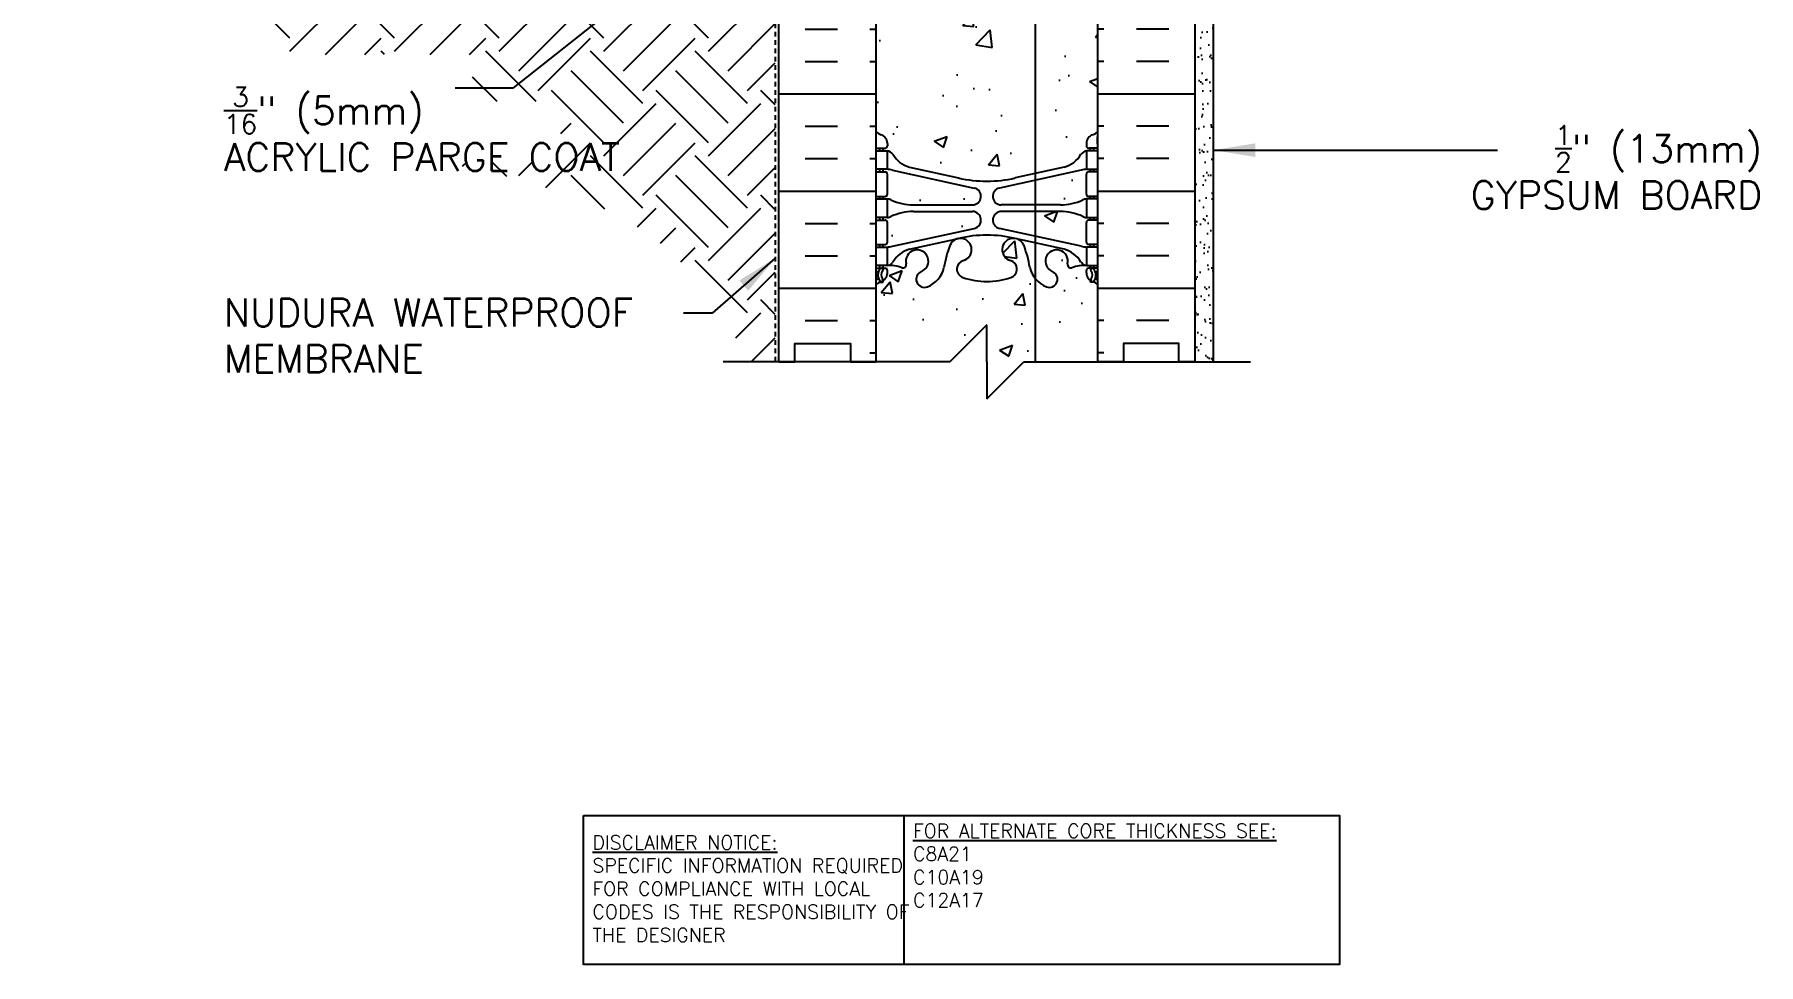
# Model space of a CAD drawing. Header units: inches. Extents: x 25.9 to 73.5, y -15 to 56.3.
# Drawn here: x 25.94 to 72.53, y -15.02 to 10.1 of the extents above; entities that cross this region are included whole.
import ezdxf

# ---------------------------------------------------------------- set-up
doc = ezdxf.new("R2010")
doc.units = ezdxf.units.IN
doc.header["$LTSCALE"] = 0.5
doc.header["$MEASUREMENT"] = 0
doc.linetypes.add('DASHED2', pattern=[0.375, 0.25, -0.125])
for name, color, linetype in [('HATCH', 12, 'Continuous'), ('line25', 2, 'Continuous'), ('LINE3', 3, 'Continuous'), ('LINE50', 5, 'Continuous'), ('LINE9', 9, 'Continuous'), ('TEXT', 4, 'Continuous'), ('Web_Edge', 9, 'Continuous')]:
    doc.layers.add(name, color=color, linetype=linetype)
doc.styles.add('DIM', font='romans.shx', dxfattribs={"width": 0.7})
doc.styles.add('ROMANS', font='romans.shx', dxfattribs={"height": 1.125})
doc.styles.get("Standard").update_dxf_attribs({"font": 'romans.shx', "height": 1.125})
doc.dimstyles.new('ext_12', dxfattribs={"dimscale": 12, "dimtxt": 0.09375, "dimasz": 0.09375, "dimexe": 0.09375, "dimexo": 0.0625, "dimgap": 0.0625, "dimtad": 1, "dimdec": 1, "dimzin": 3, "dimdsep": 46, "dimlunit": 4, "dimtxsty": 'DIM', "dimcen": 0.09, "dimdle": 0.09375, "dimclrt": 4, "dimadec": 0, "dimazin": 0, "dimtfac": 1, "dimtdec": 1, "dimtmove": 2, "dimatfit": 3, "dimfxl": 1, "dimfrac": 2, "dimtolj": 1, "dimtzin": 0, "dimarcsym": 0})

msp = doc.modelspace()

# ---------------------------------------------------------------- hatches: boundary and pattern name
at = {"layer": 'HATCH'}
h = msp.add_hatch(dxfattribs=at)
h.set_pattern_fill('AR-CONC', color=256, scale=0.5)
h.paths.add_polyline_path([(52.978, 14.165), (52.444, 14.282, 0.057795), (51.676, 14.371, 0.057795), (50.908, 14.282), (49.586, 13.991, 0.196323), (49.137, 13.645, -0.188973), (48.981, 13.55), (48.876, 13.55), (48.876, 13.48), (48.924, 13.48, -0.414214), (48.986, 13.418), (48.986, 13.35, -0.317837), (48.819, 13.115, 0.082415), (48.676, 13.036), (48.676, 7.473, 0.082415), (48.819, 7.394, -0.317837), (48.986, 7.158), (48.986, 7.09, -0.414214), (48.924, 7.028), (48.876, 7.028), (48.876, 6.958), (48.981, 6.958, -0.188973), (49.137, 6.863, 0.196323), (49.586, 6.517), (50.908, 6.226, 0.057795), (51.676, 6.137, 0.057795), (52.444, 6.226), (52.978, 6.344)])
h.paths.add_polyline_path([(54.676, 13.036, 0.082415), (54.533, 13.115, -0.317837), (54.366, 13.35), (54.366, 13.418, -0.414214), (54.428, 13.48), (54.476, 13.48), (54.476, 13.55), (54.371, 13.55, -0.188973), (54.215, 13.645, 0.196323), (53.766, 13.991), (52.978, 14.165), (52.978, 6.344), (53.766, 6.517, 0.196323), (54.215, 6.863, -0.188973), (54.371, 6.958), (54.476, 6.958), (54.476, 7.028), (54.428, 7.028, -0.414214), (54.366, 7.09), (54.366, 7.158, -0.317837), (54.533, 7.394, 0.082415), (54.676, 7.473)])
h.paths.add_polyline_path([(52.978, 32.165), (52.444, 32.282, 0.057795), (51.676, 32.371, 0.057795), (50.908, 32.282), (50.207, 32.128), (50.207, 24.381), (50.908, 24.226, 0.057795), (51.676, 24.137, 0.057795), (52.444, 24.226), (52.978, 24.344), (52.978, 25.129), (51.801, 25.129), (51.301, 25.629), (51.301, 26.754), (51.801, 27.254), (52.978, 27.254)])
h.paths.add_polyline_path([(54.676, 31.036, 0.082415), (54.533, 31.115, -0.317837), (54.366, 31.35), (54.366, 31.418, -0.414214), (54.428, 31.48), (54.476, 31.48), (54.476, 31.55), (54.371, 31.55, -0.188973), (54.215, 31.645, 0.196323), (53.766, 31.991), (52.978, 32.165), (52.978, 27.254), (54.676, 27.254)])
h.paths.add_polyline_path([(54.215, 24.863, -0.188973), (54.371, 24.958), (54.476, 24.958), (54.476, 25.028), (54.428, 25.028, -0.414214), (54.366, 25.09), (54.366, 25.129), (52.978, 25.129), (52.978, 24.344), (53.766, 24.517, 0.196323)])
h.paths.add_polyline_path([(50.207, 50.128), (49.586, 49.991, 0.196323), (49.137, 49.645, -0.188973), (48.981, 49.55), (48.876, 49.55), (48.876, 49.48), (48.924, 49.48, -0.414214), (48.986, 49.418), (48.986, 49.35, -0.317837), (48.819, 49.115, 0.082415), (48.676, 49.036), (48.676, 43.473, 0.082415), (48.819, 43.394, -0.317837), (48.986, 43.158), (48.986, 43.09, -0.414214), (48.924, 43.028), (48.876, 43.028), (48.876, 42.958), (48.981, 42.958, -0.188973), (49.137, 42.863, 0.196323), (49.586, 42.517), (50.207, 42.381)])
h.paths.add_polyline_path([(51.676, 50.371, 0.057795), (50.908, 50.282), (50.207, 50.128), (50.207, 42.381), (50.908, 42.226, 0.057795), (51.676, 42.137)])
h.paths.add_polyline_path([(54.676, 49.036, 0.082415), (54.533, 49.115, -0.317837), (54.366, 49.35), (54.366, 49.418, -0.414214), (54.428, 49.48), (54.476, 49.48), (54.476, 49.55), (54.371, 49.55, -0.188973), (54.215, 49.645, 0.196323), (53.766, 49.991), (52.444, 50.282, 0.057795), (51.676, 50.371), (51.676, 42.137, 0.057795), (52.444, 42.226), (53.766, 42.517, 0.196323), (54.215, 42.863, -0.188973), (54.371, 42.958), (54.476, 42.958), (54.476, 43.028), (54.428, 43.028, -0.414214), (54.366, 43.09), (54.366, 43.158, -0.317837), (54.533, 43.394, 0.082415), (54.676, 43.473)])
h.paths.add_polyline_path([(51.676, 55.254), (51.676, 56.254), (50.676, 55.254), (48.676, 55.254), (48.676, 53.165, 0.064398), (48.786, 53.099), (48.876, 53.099), (48.876, 53.057, -0.249069), (48.986, 52.85), (48.986, 52.783, -0.414214), (48.924, 52.72), (48.876, 52.72), (48.876, 52.65), (48.981, 52.65, 0.10046), (49.375, 52.707, -0.601435), (49.494, 52.603, 2.182095), (49.904, 52.816, -1), (50.068, 53.224, -0.24438), (50.516, 52.703, 0.053157), (50.682, 52.089, 1.553132), (51.04, 52.514, -0.735593), (51.027, 52.972, -0.082755), (51.676, 53.08), (51.676, 54.254)])
h.paths.add_polyline_path([(51.145, 52.22, -1), (50.77, 52.22, -1)], flags=16)
h.paths.add_polyline_path([(54.676, 55.254), (52.676, 55.254), (51.676, 54.254), (51.676, 53.08, -0.082755), (52.325, 52.972, -0.735593), (52.312, 52.514, 1.553132), (52.67, 52.089, 0.053157), (52.836, 52.703, -0.24438), (53.284, 53.224, -1), (53.448, 52.816, 2.182095), (53.858, 52.603, -0.601435), (53.977, 52.707, 0.10046), (54.371, 52.65), (54.476, 52.65), (54.476, 52.72), (54.428, 52.72, -0.414214), (54.366, 52.783), (54.366, 52.85, -0.249069), (54.476, 53.057), (54.476, 53.099), (54.566, 53.099, 0.064398), (54.676, 53.165)])
h = msp.add_hatch(dxfattribs=at)
h.set_pattern_fill('INSUL', color=256, scale=7, style=0)
h.set_pattern_definition([(0, (-2877.4856, -395.7554), (0, 2.625), []), (0, (-2877.4856, -394.8804), (0, 2.625), [0.875, -0.875]), (0, (-2877.4856, -394.0054), (0, 2.625), [0.875, -0.875])])
h.paths.add_polyline_path([(46.051, 1.254), (46.488, 1.254), (46.488, 1.754), (47.988, 1.754), (47.988, 1.254), (48.676, 1.254), (48.676, 19.254), (47.988, 19.254), (47.988, 19.754), (46.488, 19.754), (46.488, 19.254), (46.051, 19.254)])
h = msp.add_hatch(dxfattribs=at)
h.set_pattern_fill('INSUL', color=256, scale=7, style=0)
h.set_pattern_definition([(180, (2980.8376, -395.7554), (0, 2.625), []), (180, (2980.8376, -394.8804), (0, 2.625), [0.875, -0.875]), (180, (2980.8376, -394.0054), (0, 2.625), [0.875, -0.875])])
h.paths.add_polyline_path([(57.301, 1.254), (56.863, 1.254), (56.863, 1.754), (55.363, 1.754), (55.363, 1.254), (54.676, 1.254), (54.676, 19.254), (55.363, 19.254), (55.363, 19.754), (56.863, 19.754), (56.863, 19.254), (57.301, 19.254)])
h = msp.add_hatch(dxfattribs=at)
h.set_pattern_fill('AR-SAND', color=256, scale=0.25, style=0)
h.paths.add_polyline_path([(57.801, 18.754), (57.301, 18.754), (57.301, 1.254), (57.801, 1.254)])
h = msp.add_hatch(dxfattribs=at)
h.set_pattern_fill('EARTH', color=256, scale=8, angle=45, style=0)
h.set_pattern_definition([(45, (-53.785, -96.0661), (2e-16, 2.828427), [2, -2]), (45, (-54.3154, -95.5358), (2e-16, 2.828427), [2, -2]), (45, (-54.8457, -95.0055), (2e-16, 2.828427), [2, -2]), (135, (-54.8457, -94.652), (-2.828427, 4e-16), [2, -2]), (135, (-54.3154, -94.1216), (-2.828427, 4e-16), [2, -2]), (135, (-53.785, -93.5913), (-2.828427, 4e-16), [2, -2])])
edge = h.paths.add_edge_path()
edge.add_spline(control_points=[(36.933, 6.663), (39.952, 6.028), (42.594, 5.202), (44.132, 3.107), (44.52, 2.495)], knot_values=[15.477298, 15.477298, 15.477298, 15.477298, 21.162657, 23.307813, 23.307813, 23.307813, 23.307813], degree=3, periodic=0)
edge.add_line((44.52, 2.495), (45.301, 1.254))
edge.add_line((45.301, 1.254), (45.957, 1.254))
edge.add_line((45.957, 1.254), (45.957, 10.813))
edge.add_line((45.957, 10.813), (45.863, 10.813))
edge.add_line((45.863, 10.813), (45.863, 16.254))
edge.add_line((45.863, 16.254), (25.942, 15.906))
edge.add_spline(control_points=[(25.942, 15.906), (27.06, 15.244), (29.335, 13.896), (31.555, 11.647), (32.552, 10.081), (32.845, 9.558)], knot_values=[0, 0, 0, 0, 3.887421, 7.907558, 9.371794, 9.371794, 9.371794, 9.371794], degree=3, periodic=0)
edge.add_line((32.845, 9.558), (37.779, 9.558))
edge.add_line((37.779, 9.558), (37.779, 8.289))
edge.add_line((37.779, 8.289), (40.162, 8.289))
edge.add_line((40.162, 8.289), (40.162, 6.663))
edge.add_line((40.162, 6.663), (36.933, 6.663))
h = msp.add_hatch(dxfattribs=at)
h.set_pattern_fill('AR-CONC', color=256, scale=0.5, style=0)
h.paths.add_polyline_path([(52.978, 6.162), (52.978, 5.498), (53.661, 5.498, 0.097844), (54.267, 5.63, -0.134256), (54.379, 5.658), (54.476, 5.658), (54.476, 5.728), (54.428, 5.728, -0.414214), (54.366, 5.79), (54.366, 6.325, -0.414214), (54.428, 6.388), (54.476, 6.388), (54.476, 6.458), (54.371, 6.458, 0.036537), (54.227, 6.434)])
h.paths.add_polyline_path([(53.661, 5.318), (52.978, 5.318), (52.978, 4.654), (54.227, 4.382, 0.036537), (54.371, 4.358), (54.476, 4.358), (54.476, 4.428), (54.428, 4.428, -0.414214), (54.366, 4.49), (54.366, 5.025, -0.414214), (54.428, 5.088), (54.476, 5.088), (54.476, 5.158), (54.379, 5.158, -0.134256), (54.267, 5.186, 0.097844)])
h.paths.add_polyline_path([(52.065, 5.318, 0.897292), (52.016, 4.863), (52.978, 4.654), (52.978, 5.318)])
h.paths.add_polyline_path([(52.016, 5.953, 0.897292), (52.065, 5.498), (52.978, 5.498), (52.978, 6.162)])
h.paths.add_polyline_path([(49.125, 6.434, 0.036537), (48.981, 6.458), (48.876, 6.458), (48.876, 6.388), (48.924, 6.388, -0.414214), (48.986, 6.325), (48.986, 5.79, -0.414214), (48.924, 5.728), (48.876, 5.728), (48.876, 5.658), (48.973, 5.658, -0.134256), (49.085, 5.63, 0.097844), (49.691, 5.498), (51.287, 5.498, 0.897292), (51.336, 5.953)])
h.paths.add_polyline_path([(51.336, 4.863, 0.897292), (51.287, 5.318), (49.691, 5.318, 0.097844), (49.085, 5.186, -0.134256), (48.973, 5.158), (48.876, 5.158), (48.876, 5.088), (48.924, 5.088, -0.414214), (48.986, 5.025), (48.986, 4.49, -0.414214), (48.924, 4.428), (48.876, 4.428), (48.876, 4.358), (48.981, 4.358, 0.036537), (49.125, 4.382)])
h = msp.add_hatch(dxfattribs=at)
h.set_pattern_fill('AR-CONC', color=256, scale=0.5, style=0)
h.paths.add_polyline_path([(51.676, 2.254), (51.676, 1.254), (51.676, 0.254), (52.676, 1.254), (52.978, 1.254), (52.978, 3.512, -0.110434), (52.836, 3.805, 0.053157), (52.67, 4.419, 0.223253), (52.47, 4.584), (52.45, 4.588, 0.955472), (52.312, 3.995, -0.735593), (52.325, 3.537, -0.082755), (51.676, 3.429, -0.082755), (51.027, 3.537, -0.735593), (51.04, 3.995, 0.955472), (50.902, 4.588), (50.882, 4.584, 0.223253), (50.682, 4.419, 0.053157), (50.516, 3.805, -0.24438), (50.068, 3.284, -1), (49.904, 3.693, 2.182095), (49.494, 3.906, -0.601435), (49.375, 3.801, 0.10046), (48.981, 3.858), (48.876, 3.858), (48.876, 3.788), (48.924, 3.788, -0.414214), (48.986, 3.725), (48.986, 3.658, -0.249069), (48.876, 3.451), (48.876, 3.409), (48.786, 3.409, 0.064398), (48.676, 3.343), (48.676, 1.254), (50.676, 1.254)])
h.paths.add_polyline_path([(52.978, 1.254), (54.676, 1.254), (54.676, 3.343, 0.064398), (54.566, 3.409), (54.476, 3.409), (54.476, 3.451, -0.249069), (54.366, 3.658), (54.366, 3.725, -0.414214), (54.428, 3.788), (54.476, 3.788), (54.476, 3.858), (54.371, 3.858, 0.10046), (53.977, 3.801, -0.601435), (53.858, 3.906, 2.182095), (53.448, 3.693, -1), (53.284, 3.284, -0.130426), (52.978, 3.512)])

# ---------------------------------------------------------------- linework, layer by layer
at = {"layer": 'line25'}
for p, q in [((48.676, 19.254), (48.676, 1.254)), ((54.676, 1.254), (54.676, 13.629))]:
    msp.add_line(p, q, dxfattribs=at)
at = {"layer": 'LINE3'}
msp.add_line((52.978, 25.129), (52.978, 1.254), dxfattribs=at)
at = {"layer": 'LINE50'}
for p, q in [((46.051, 1.254), (46.051, 19.254)), ((57.301, 1.254), (57.301, 19.254))]:
    msp.add_line(p, q, dxfattribs=at)
for points in [[(46.051, 1.254), (46.488, 1.254), (46.488, 1.754), (47.988, 1.754), (47.988, 1.254), (48.676, 1.254)], [(57.301, 1.254), (56.863, 1.254), (56.863, 1.754), (55.363, 1.754), (55.363, 1.254), (54.676, 1.254)]]:
    msp.add_lwpolyline(points, dxfattribs=at)
at = {"layer": 'LINE9'}
for p, q in [((57.801, 1.254), (57.801, 18.754)), ((51.676, 2.254), (50.676, 1.254)), ((51.676, 1.254), (51.676, 2.254)), ((50.676, 1.254), (44.551, 1.254)), ((51.676, 1.254), (51.676, 0.254)), ((51.676, 0.254), (52.676, 1.254)), ((52.676, 1.254), (58.801, 1.254))]:
    msp.add_line(p, q, dxfattribs=at)
at = {"layer": 'LINE9', "linetype": 'DASHED2'}
msp.add_line((45.957, 11.295), (45.957, 1.254), dxfattribs=at)
at = {"layer": 'TEXT'}
msp.add_lwpolyline([(40.773, -11), (49.428, -11), (49.428, -15.025), (40.773, -15.025)], close=True, dxfattribs=at)
msp.add_lwpolyline([(49.428, -11), (61.202, -11), (61.202, -15.025), (49.428, -15.025)], dxfattribs=at)
at = {"layer": 'Web_Edge'}
for p, q in [((48.676, 7.028), (48.924, 7.028)), ((48.686, 7.148), (48.686, 7.334)), ((48.786, 6.958), (48.786, 7.028)), ((48.876, 6.958), (48.876, 7.028)), ((48.986, 7.158), (48.986, 7.09)), ((54.366, 7.158), (54.366, 7.09)), ((54.676, 7.028), (54.428, 7.028)), ((54.476, 6.958), (54.476, 7.028)), ((54.566, 6.958), (54.566, 7.028)), ((54.666, 7.148), (54.666, 7.334)), ((48.676, 6.388), (48.924, 6.388)), ((48.786, 6.388), (48.786, 6.458)), ((48.876, 6.388), (48.876, 6.458)), ((48.986, 5.79), (48.986, 6.325)), ((49.125, 6.434), (51.336, 5.953)), ((49.586, 6.517), (50.908, 6.226)), ((54.227, 6.434), (52.016, 5.953)), ((53.766, 6.517), (52.444, 6.226)), ((54.366, 5.79), (54.366, 6.325)), ((54.676, 6.388), (54.428, 6.388)), ((54.476, 6.388), (54.476, 6.458)), ((54.566, 6.388), (54.566, 6.458)), ((48.676, 5.728), (48.924, 5.728)), ((48.786, 5.658), (48.786, 5.728)), ((48.876, 5.658), (48.876, 5.728)), ((54.676, 5.728), (54.428, 5.728)), ((54.476, 5.658), (54.476, 5.728)), ((54.566, 5.658), (54.566, 5.728)), ((48.786, 5.088), (48.786, 5.158)), ((48.876, 5.088), (48.876, 5.158)), ((49.691, 5.498), (51.287, 5.498)), ((49.691, 5.318), (51.287, 5.318)), ((53.661, 5.498), (52.065, 5.498)), ((53.661, 5.318), (52.065, 5.318)), ((54.476, 5.088), (54.476, 5.158)), ((54.566, 5.088), (54.566, 5.158)), ((48.676, 5.088), (48.924, 5.088)), ((48.986, 4.49), (48.986, 5.025)), ((49.125, 4.382), (51.336, 4.863)), ((54.227, 4.382), (52.016, 4.863)), ((54.366, 4.49), (54.366, 5.025)), ((54.676, 5.088), (54.428, 5.088)), ((48.676, 4.428), (48.924, 4.428)), ((48.786, 4.358), (48.786, 4.428)), ((48.876, 4.358), (48.876, 4.428)), ((49.586, 4.299), (50.908, 4.59)), ((53.766, 4.299), (52.444, 4.59)), ((54.676, 4.428), (54.428, 4.428)), ((54.476, 4.358), (54.476, 4.428)), ((54.566, 4.358), (54.566, 4.428)), ((48.676, 3.788), (48.924, 3.788)), ((48.786, 3.788), (48.786, 3.858)), ((48.876, 3.788), (48.876, 3.858)), ((54.676, 3.788), (54.428, 3.788)), ((54.476, 3.788), (54.476, 3.858)), ((54.566, 3.788), (54.566, 3.858)), ((48.676, 3.688), (48.718, 3.688)), ((48.786, 3.409), (48.876, 3.409)), ((48.876, 3.409), (48.876, 3.451)), ((48.986, 3.658), (48.986, 3.725)), ((54.366, 3.658), (54.366, 3.725)), ((54.476, 3.409), (54.476, 3.451)), ((54.566, 3.409), (54.476, 3.409)), ((54.676, 3.688), (54.634, 3.688))]:
    msp.add_line(p, q, dxfattribs=at)
for points in [[(48.681, 6.958), (48.981, 6.958), (48.981, 6.458), (48.681, 6.458)], [(54.671, 6.958), (54.371, 6.958), (54.371, 6.458), (54.671, 6.458)], [(48.681, 5.658), (48.981, 5.658), (48.981, 5.158), (48.681, 5.158)], [(54.671, 5.658), (54.371, 5.658), (54.371, 5.158), (54.671, 5.158)], [(48.681, 4.358), (48.981, 4.358), (48.981, 3.858), (48.681, 3.858)], [(54.671, 4.358), (54.371, 4.358), (54.371, 3.858), (54.671, 3.858)]]:
    msp.add_lwpolyline(points, close=True, dxfattribs=at)
for centre, radius, start, end in [((48.986, 7.865), 0.5, 231.6833, 250.5288), ((54.366, 7.865), 0.5, 289.4712, 308.3167), ((48.986, 7.865), 0.6, 238.8907, 238.927), ((48.666, 7.334), 0.02, 360, 58.927), ((48.666, 7.148), 0.02, 299.988, 360), ((48.736, 7.158), 0.25, 0, 70.5288), ((48.924, 7.09), 0.0625, 270, 0), ((54.616, 7.158), 0.25, 109.4712, 180), ((54.428, 7.09), 0.0625, 180, 270), ((54.686, 7.334), 0.02, 121.073, 180), ((54.686, 7.148), 0.02, 180, 240.012), ((54.366, 7.865), 0.6, 301.073, 301.1093), ((48.938, 6.712), 0.25, 37.2777, 80.0823), ((49.785, 7.24), 0.75, 210.155, 254.5838), ((53.567, 7.24), 0.75, 285.4162, 329.845), ((54.414, 6.712), 0.25, 99.9177, 142.7223), ((48.924, 6.325), 0.0625, 0, 90), ((48.89, 5.462), 1, 76.4291, 84.7991), ((51.676, 9.493), 3.356, 256.7692, 270), ((51.676, 9.493), 3.356, 270, 283.2308), ((54.462, 5.462), 1, 95.2009, 103.5709), ((54.428, 6.325), 0.0625, 90, 180), ((48.924, 5.79), 0.0625, 270, 0), ((48.977, 5.439), 0.219, 60.4937, 88.92), ((48.977, 5.439), 0.219, 60.4937, 88.92), ((49.721, 7.098), 1.6, 246.5673, 268.9203), ((49.721, 7.098), 1.6, 246.5673, 268.9203), ((51.287, 5.728), 0.23, 270, 77.6055), ((52.065, 5.728), 0.23, 102.3945, 270), ((53.631, 7.098), 1.6, 271.0797, 293.4327), ((53.631, 7.098), 1.6, 271.0797, 293.4327), ((54.375, 5.439), 0.219, 91.08, 119.5063), ((54.375, 5.439), 0.219, 91.08, 119.5063), ((54.428, 5.79), 0.0625, 180, 270), ((48.977, 5.377), 0.219, 271.08, 299.5063), ((49.721, 3.718), 1.6, 91.0797, 113.4327), ((51.287, 5.088), 0.23, 282.3945, 90), ((52.065, 5.088), 0.23, 90, 257.6055), ((53.631, 3.718), 1.6, 66.5673, 88.9203), ((54.375, 5.377), 0.219, 240.4937, 268.92), ((48.924, 5.025), 0.0625, 0, 90), ((51.676, 1.323), 3.356, 90, 103.2308), ((51.676, 1.323), 3.356, 76.7692, 90), ((54.428, 5.025), 0.0625, 90, 180), ((48.924, 4.49), 0.0625, 270, 0), ((48.89, 5.354), 1, 275.2009, 283.5709), ((49.785, 3.576), 0.75, 105.4162, 149.845), ((49.791, 3.976), 0.305, 291.8037, 193.3205), ((53.479, 3.334), 3, 158.8016, 170.9727), ((50.958, 4.288), 0.305, 285.7253, 154.6218), ((52.394, 4.288), 0.305, 25.3782, 254.2747), ((49.873, 3.334), 3, 9.0273, 21.1984), ((53.561, 3.976), 0.305, 346.6795, 248.1963), ((53.567, 3.576), 0.75, 30.155, 74.5838), ((54.462, 5.354), 1, 256.4291, 264.7991), ((54.428, 4.49), 0.0625, 180, 270), ((48.98, 3.603), 0.25, 137.5391, 219.8855), ((48.828, 3.742), 0.045, 317.5391, 137.5391), ((48.924, 3.725), 0.0625, 360, 90), ((48.938, 4.104), 0.25, 279.9177, 322.7223), ((49.037, 2.86), 1, 70.0933, 93.2121), ((49.407, 3.885), 0.09, 251.1349, 13.3205), ((49.791, 3.976), 0.745, 291.8037, 346.7348), ((51.105, 3.764), 0.24, 105.7253, 251.077), ((52.247, 3.764), 0.24, 288.923, 74.2747), ((53.561, 3.976), 0.745, 193.2652, 248.1963), ((53.945, 3.885), 0.09, 166.6795, 288.8651), ((54.315, 2.86), 1, 86.7879, 109.9067), ((54.414, 4.104), 0.25, 217.2777, 260.0823), ((54.428, 3.725), 0.0625, 90, 180), ((54.524, 3.742), 0.045, 42.4609, 222.4609), ((54.372, 3.603), 0.25, 320.1145, 42.4609), ((48.986, 2.951), 0.6, 114.9252, 121.1093), ((48.986, 2.951), 0.5, 109.4712, 128.3167), ((48.718, 3.668), 0.02, 345.8459, 90), ((48.725, 3.513), 0.02, 294.9252, 19.2084), ((48.822, 3.473), 0.045, 218.552, 40.8121), ((48.736, 3.658), 0.25, 289.4712, 360), ((48.98, 3.603), 0.16, 137.5391, 219.9999), ((49.986, 3.489), 0.22, 111.8037, 291.8037), ((51.676, 5.429), 2, 251.077, 270), ((51.676, 5.429), 2, 270, 288.923), ((53.366, 3.489), 0.22, 248.1963, 68.1963), ((54.616, 3.658), 0.25, 180, 250.5288), ((54.53, 3.473), 0.045, 139.1879, 321.448), ((54.372, 3.603), 0.16, 320.0001, 42.4609), ((54.366, 2.951), 0.5, 51.6833, 70.5288), ((54.627, 3.513), 0.02, 160.7916, 245.0748), ((54.634, 3.668), 0.02, 90, 194.1541), ((54.366, 2.951), 0.6, 58.8907, 65.0748)]:
    msp.add_arc(centre, radius, start, end, dxfattribs=at)

# ---------------------------------------------------------------- texts
at = {"layer": 'TEXT', "char_height": 0.75, "style": 'ROMANS'}
for s, insert, width, attachment_point in [('\\A1;{\\H0.7x;\\S3/16;}" (5mm) \\PACRYLIC PARGE COAT', (31.06, 7.547), 11.74859, 4), ('\\A1;{\\H0.7x;\\S1/2;}" (13mm) GYPSUM BOARD', (72.622, 6.516), 10.10948, 6), ('\\A1;NUDURA WATERPROOF MEMBRANE', (31.06, 1.965), 12.78313, 4)]:
    msp.add_mtext(s, dxfattribs=dict(at, insert=insert, width=width, attachment_point=attachment_point))
at = {"layer": 'TEXT', "char_height": 0.375, "attachment_point": 4}
for s, insert, width in [('{\\LDISCLAIMER NOTICE:}\\PSPECIFIC INFORMATION REQUIRED FOR COMPLIANCE WITH LOCAL CODES IS THE RESPONSIBILITY OF THE DESIGNER', (41.017, -12.977), 9.3349), ('{\\LFOR ALTERNATE CORE THICKNESS SEE:\\P}C8A21\\PC10A19\\PC12A17', (49.679, -12.35), 15.5553)]:
    msp.add_mtext(s, dxfattribs=dict(at, insert=insert, width=width))

# ---------------------------------------------------------------- leaders
at = {"layer": 'TEXT'}
for points in [[(45.863, 14.187), (38.869, 8.654), (37.306, 8.654)], [(57.801, 6.976), (65.475, 6.976)], [(45.957, 4.055), (44.257, 2.576), (43.481, 2.576)]]:
    msp.add_leader(points, dimstyle='ext_12', override={"dimgap": 0.0625, "dimtad": 0}, dxfattribs=at)

doc.saveas('drawing.dxf')
